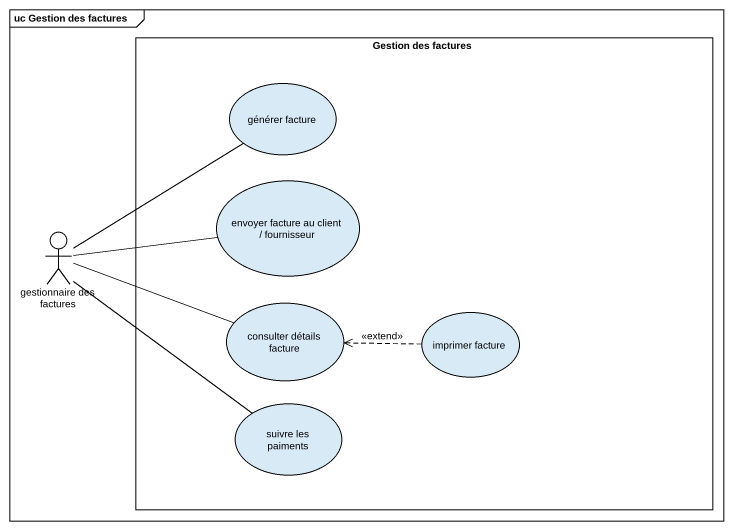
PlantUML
@startuml
mainframe uc Gestion des factures
rectangle "Gestion des factures" as Gestion_des_factures {
  usecase "générer facture" as générer_facture
  usecase "envoyer facture au client / fournisseur" as envoyer_facture_au_client
  usecase "consulter détails facture" as consulter_détails_facture
  usecase "imprimer facture" as imprimer_facture
  usecase "suivre les paiments" as suivre_les_paiments
}
actor "gestionnaire des factures" as gestionnaire_des_factures
gestionnaire_des_factures -up- générer_facture
gestionnaire_des_factures -right- envoyer_facture_au_client
gestionnaire_des_factures -right- consulter_détails_facture
gestionnaire_des_factures -- suivre_les_paiments
imprimer_facture .left.> consulter_détails_facture : <<extend>>
@enduml
